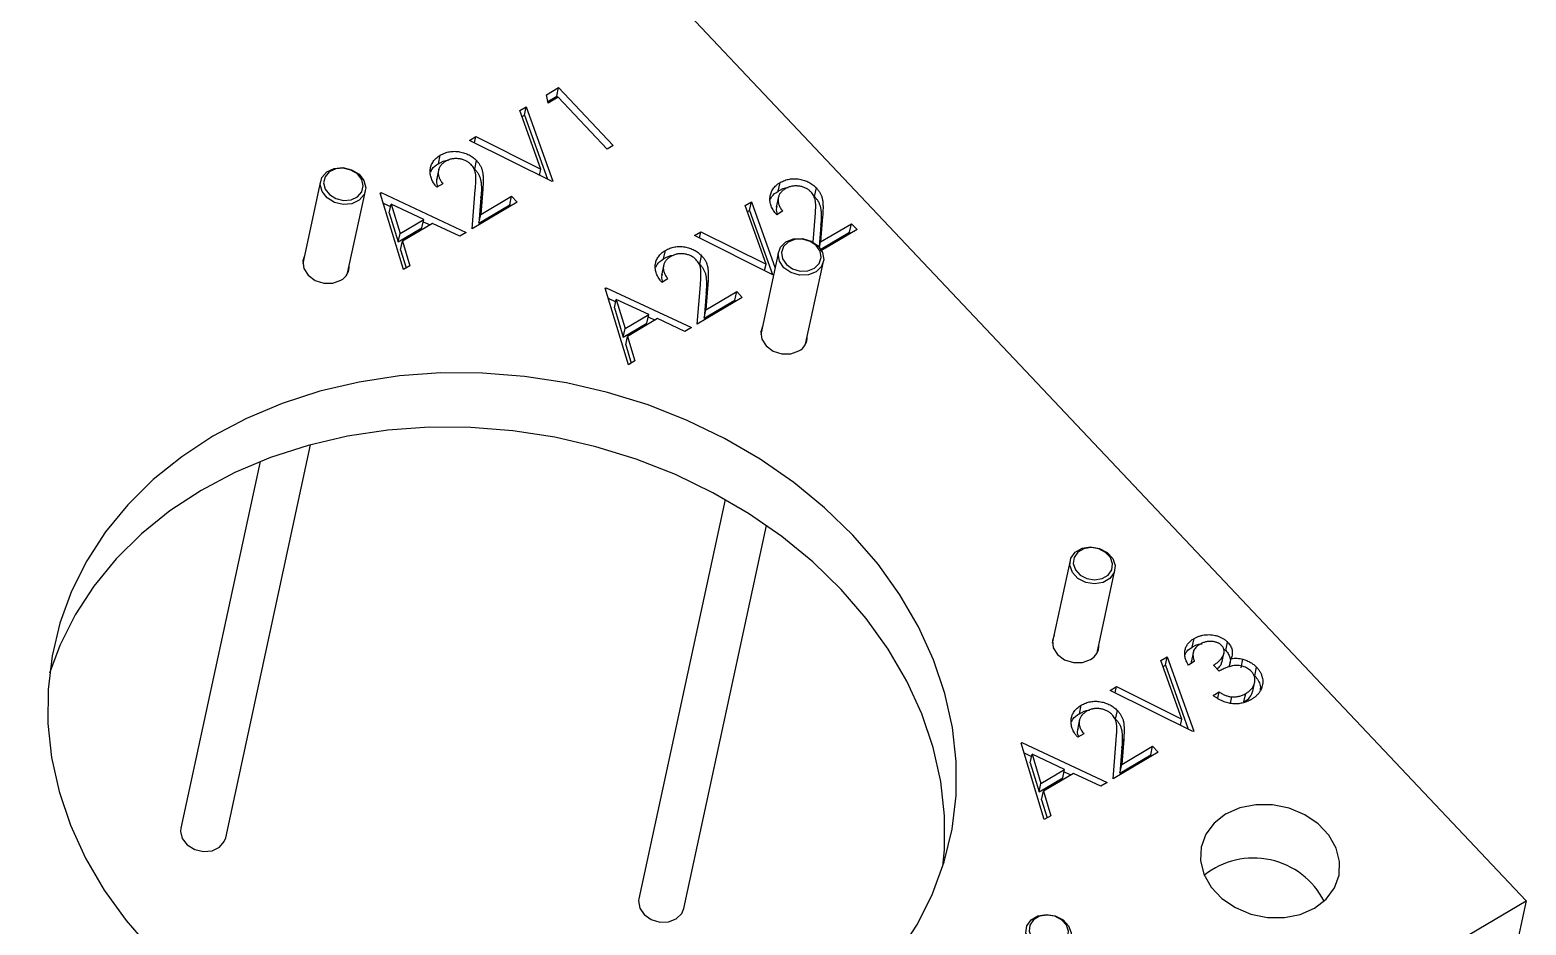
# Model space of a CAD drawing. Header units: millimetres. Extents: x 11 to 423, y -53 to 270.
# Drawn here: x 63.66 to 89.57, y 211.31 to 226.81 of the extents above; entities that cross this region are included whole.
import ezdxf

# ---------------------------------------------------------------- set-up
doc = ezdxf.new("R2010")
doc.units = ezdxf.units.MM

msp = doc.modelspace()

# ---------------------------------------------------------------- linework, layer by layer
at = {"color": 7, "linetype": 'Continuous', "lineweight": 25}
for p, q in [((89.57149, 211.73293), (54.86285, 248.46681)), ((72.60587, 225.68389), (72.81808, 225.8093)), ((72.63559, 225.54132), (72.60587, 225.68389)), ((72.6298, 225.56911), (72.78615, 225.66152)), ((72.78615, 225.66152), (72.81808, 225.8093)), ((72.78615, 225.66152), (72.80508, 225.64149)), ((72.81808, 225.8093), (73.76468, 224.80747)), ((72.14857, 225.41362), (72.25893, 225.47885)), ((72.51198, 224.39802), (72.14857, 225.41362)), ((72.22701, 225.33106), (72.25893, 225.47885)), ((72.25893, 225.47885), (72.71996, 224.19004)), ((72.81216, 225.64568), (72.63559, 225.54132)), ((73.66168, 224.74659), (72.81216, 225.64568)), ((72.18665, 225.30721), (72.22701, 225.33106)), ((72.22701, 225.33106), (72.62373, 224.22203)), ((71.27307, 224.8962), (71.38342, 224.96142)), ((72.70524, 224.18134), (71.27307, 224.8962)), ((71.35997, 224.85282), (71.38342, 224.96142)), ((71.38342, 224.96142), (72.51198, 224.39802)), ((70.73774, 224.49093), (70.76966, 224.63872)), ((73.76468, 224.80747), (73.66168, 224.74659)), ((70.74238, 224.39587), (70.70248, 224.21114)), ((71.36584, 224.39802), (71.39777, 224.5458)), ((72.48854, 224.28951), (72.51198, 224.39802)), ((68.69709, 224.18904), (68.3888, 222.76182)), ((70.81389, 224.14444), (70.71089, 224.08356)), ((72.71996, 224.19004), (72.70524, 224.18134)), ((76.62186, 224.01718), (76.65378, 224.16497)), ((69.16466, 222.59423), (69.47295, 224.02145)), ((69.72806, 223.9831), (69.74277, 223.99179)), ((70.13022, 222.6595), (69.72806, 223.9831)), ((69.73556, 223.95841), (69.74277, 223.99179)), ((69.74277, 223.99179), (71.21909, 223.30302)), ((71.32209, 223.3639), (71.37544, 224.04158)), ((71.47325, 223.90135), (71.43886, 223.46412)), ((71.50517, 224.04913), (71.47078, 223.6119)), ((71.47078, 223.6119), (72.00486, 223.92755)), ((71.47325, 223.90135), (71.50517, 224.04913)), ((71.97294, 223.77977), (72.00486, 223.92755)), ((72.00486, 223.92755), (72.10195, 223.8248)), ((76.6265, 223.92212), (76.5866, 223.73739)), ((77.24997, 223.92427), (77.28189, 224.07205)), ((69.78014, 223.81168), (69.91004, 223.75108)), ((69.88685, 223.64371), (69.91877, 223.7915)), ((69.88685, 223.64371), (70.04062, 223.13817)), ((69.91877, 223.7915), (70.07254, 223.28595)), ((70.4827, 223.52836), (69.91877, 223.7915)), ((72.10195, 223.8248), (71.32209, 223.3639)), ((71.43886, 223.46412), (71.97294, 223.77977)), ((71.43886, 223.46412), (71.47078, 223.6119)), ((71.97294, 223.77977), (71.99187, 223.75974)), ((76.04626, 223.76588), (76.15661, 223.83111)), ((76.40966, 222.75028), (76.04626, 223.76588)), ((76.08433, 223.65947), (76.12469, 223.68332)), ((76.12469, 223.68332), (76.15661, 223.83111)), ((76.12469, 223.68332), (76.52141, 222.57429)), ((76.15661, 223.83111), (76.56705, 222.68371)), ((76.69802, 223.67068), (76.59502, 223.60981)), ((70.04062, 223.13817), (70.45078, 223.38058)), ((70.07254, 223.28595), (70.4827, 223.52836)), ((70.63405, 223.45767), (70.11376, 223.15018)), ((70.45078, 223.38058), (70.4827, 223.52836)), ((70.47398, 223.48798), (70.59209, 223.43287)), ((71.10712, 223.23685), (70.63405, 223.45767)), ((77.22538, 223.13365), (77.25956, 223.56783)), ((77.35737, 223.4276), (77.3277, 223.05031)), ((77.3893, 223.57538), (77.3549, 223.13815)), ((77.3549, 223.13815), (77.88899, 223.4538)), ((77.35737, 223.4276), (77.3893, 223.57538)), ((77.98608, 223.35105), (77.37192, 222.98808)), ((77.85707, 223.30601), (77.88899, 223.4538)), ((77.88899, 223.4538), (77.98608, 223.35105)), ((70.04062, 223.13817), (70.07254, 223.28595)), ((70.08184, 223.0024), (70.11376, 223.15018)), ((70.11376, 223.15018), (70.24265, 222.72595)), ((71.21909, 223.30302), (71.10712, 223.23685)), ((75.17075, 223.24846), (75.28111, 223.31368)), ((76.54128, 222.56437), (75.17075, 223.24846)), ((75.25765, 223.20508), (75.28111, 223.31368)), ((75.28111, 223.31368), (76.40966, 222.75028)), ((77.33428, 223.04266), (77.3549, 223.13815)), ((77.35795, 223.01103), (77.85707, 223.30601)), ((77.85707, 223.30601), (77.87599, 223.28599)), ((70.08184, 223.0024), (70.17752, 222.68746)), ((74.63542, 222.84319), (74.66734, 222.99098)), ((75.26353, 222.75028), (75.29545, 222.89806)), ((76.62759, 222.96395), (76.3193, 221.53672)), ((70.24265, 222.72595), (70.13022, 222.6595)), ((74.64006, 222.74813), (74.60016, 222.5634)), ((76.38622, 222.64177), (76.40966, 222.75028)), ((77.09516, 221.36913), (77.40344, 222.79636)), ((73.62574, 222.33536), (73.64045, 222.34405)), ((74.02791, 221.01177), (73.62574, 222.33536)), ((73.63324, 222.31067), (73.64045, 222.34405)), ((73.64045, 222.34405), (75.11677, 221.65529)), ((74.71158, 222.4967), (74.60858, 222.43582)), ((75.21977, 221.71616), (75.27312, 222.39384)), ((75.40285, 222.40139), (75.36846, 221.96416)), ((75.37093, 222.25361), (75.40285, 222.40139)), ((73.67782, 222.16394), (73.80772, 222.10334)), ((73.78453, 221.99597), (73.81645, 222.14376)), ((73.81645, 222.14376), (73.97022, 221.63821)), ((74.38039, 221.88062), (73.81645, 222.14376)), ((75.99963, 222.17706), (75.21977, 221.71616)), ((75.37093, 222.25361), (75.33654, 221.81638)), ((75.33654, 221.81638), (75.87063, 222.13203)), ((75.36846, 221.96416), (75.90255, 222.27981)), ((75.87063, 222.13203), (75.90255, 222.27981)), ((75.87063, 222.13203), (75.88955, 222.112)), ((75.90255, 222.27981), (75.99963, 222.17706)), ((73.78453, 221.99597), (73.9383, 221.49043)), ((73.97022, 221.63821), (74.38039, 221.88062)), ((74.53173, 221.80994), (74.01144, 221.50244)), ((74.34846, 221.73284), (74.38039, 221.88062)), ((74.37166, 221.84024), (74.48977, 221.78513)), ((75.0048, 221.58911), (74.53173, 221.80994)), ((75.33654, 221.81638), (75.36846, 221.96416)), ((73.9383, 221.49043), (74.34846, 221.73284)), ((73.9383, 221.49043), (73.97022, 221.63821)), ((75.11677, 221.65529), (75.0048, 221.58911)), ((73.97952, 221.35466), (74.01144, 221.50244)), ((73.97952, 221.35466), (74.07521, 221.03972)), ((74.01144, 221.50244), (74.14033, 221.07821)), ((74.14033, 221.07821), (74.02791, 221.01177)), ((67.05348, 212.82044), (68.52366, 219.62669)), ((67.64858, 219.33494), (66.27762, 212.98803)), ((75.7022, 218.67984), (74.20812, 211.76293)), ((74.98397, 211.59534), (76.41729, 218.23093)), ((81.67612, 217.62084), (81.36783, 216.19361)), ((82.14369, 216.02602), (82.45197, 217.45325)), ((83.78995, 216.12406), (83.82187, 216.27184)), ((84.33433, 216.08841), (84.37111, 216.06188)), ((84.37111, 216.06188), (84.40303, 216.20966)), ((83.24699, 215.89205), (83.35735, 215.95727)), ((83.6104, 214.87645), (83.24699, 215.89205)), ((83.32543, 215.80949), (83.35735, 215.95727)), ((83.35735, 215.95727), (83.81838, 214.66847)), ((83.82594, 215.87392), (83.72294, 215.81304)), ((83.81135, 216.04979), (83.77145, 215.86506)), ((84.30389, 215.85037), (84.34379, 216.0351)), ((84.43181, 215.77655), (84.46373, 215.92433)), ((84.44452, 215.86076), (84.43947, 215.8273)), ((84.63697, 215.76457), (84.66889, 215.91235)), ((83.28507, 215.78564), (83.32543, 215.80949)), ((83.32543, 215.80949), (83.72215, 214.70046)), ((84.25737, 215.70855), (84.16028, 215.8113)), ((84.87368, 215.62705), (84.9056, 215.77483)), ((82.37149, 215.37463), (82.48185, 215.43985)), ((83.80366, 214.65977), (82.37149, 215.37463)), ((82.45839, 215.33125), (82.48185, 215.43985)), ((82.48185, 215.43985), (83.6104, 214.87645)), ((84.1521, 215.28604), (84.2551, 215.34691)), ((84.23128, 215.23664), (84.2551, 215.34691)), ((84.68686, 215.17292), (84.71878, 215.3207)), ((84.83371, 215.33713), (84.87361, 215.52186)), ((81.83616, 214.96936), (81.86808, 215.11715)), ((84.45201, 215.15126), (84.47584, 215.26157)), ((81.8408, 214.8743), (81.8009, 214.68957)), ((82.46427, 214.87645), (82.49619, 215.02423)), ((83.58696, 214.76794), (83.6104, 214.87645)), ((81.91232, 214.62287), (81.80932, 214.56199)), ((82.60359, 214.52756), (82.5692, 214.09033)), ((82.57167, 214.37978), (82.60359, 214.52756)), ((83.81838, 214.66847), (83.80366, 214.65977)), ((80.82648, 214.46153), (80.84119, 214.47022)), ((81.22865, 213.13794), (80.82648, 214.46153)), ((80.83398, 214.43684), (80.84119, 214.47022)), ((80.84119, 214.47022), (82.31751, 213.78145)), ((80.87856, 214.29011), (81.00846, 214.22951)), ((80.98527, 214.12214), (81.01719, 214.26993)), ((81.01719, 214.26993), (81.17096, 213.76438)), ((81.58112, 214.00679), (81.01719, 214.26993)), ((82.42051, 213.84233), (82.47386, 214.52001)), ((83.20037, 214.30323), (82.42051, 213.84233)), ((82.57167, 214.37978), (82.53728, 213.94255)), ((82.5692, 214.09033), (83.10329, 214.40598)), ((83.07136, 214.2582), (83.10329, 214.40598)), ((83.10329, 214.40598), (83.20037, 214.30323)), ((80.98527, 214.12214), (81.13904, 213.6166)), ((81.17096, 213.76438), (81.58112, 214.00679)), ((81.5492, 213.85901), (81.58112, 214.00679)), ((82.53728, 213.94255), (83.07136, 214.2582)), ((82.53728, 213.94255), (82.5692, 214.09033)), ((83.07136, 214.2582), (83.09029, 214.23817)), ((81.13904, 213.6166), (81.5492, 213.85901)), ((81.13904, 213.6166), (81.17096, 213.76438)), ((81.73247, 213.9361), (81.21218, 213.62861)), ((81.5724, 213.96641), (81.69051, 213.9113)), ((82.20554, 213.71528), (81.73247, 213.9361)), ((82.31751, 213.78145), (82.20554, 213.71528)), ((81.18026, 213.48083), (81.21218, 213.62861)), ((81.21218, 213.62861), (81.34107, 213.20438)), ((81.18026, 213.48083), (81.27594, 213.16589)), ((81.34107, 213.20438), (81.22865, 213.13794)), ((70.13673, 200.24698), (89.57149, 211.73293)), ((89.57149, 211.73293), (89.36879, 210.79451))]:
    msp.add_line(p, q, dxfattribs=at)
at = {"color": 7, "linetype": 'Continuous', "lineweight": 25, "flags": 128}
for points in [[(69.47864, 224.07616), (69.44921, 223.95638), (69.36432, 223.85926), (69.23692, 223.7996), (69.08639, 223.78646), (68.93565, 223.82186), (68.80766, 223.9004), (68.72188, 224.01013), (68.69139, 224.13434), (68.72083, 224.25412), (68.80571, 224.35123), (68.93312, 224.4109), (69.08364, 224.42403), (69.23438, 224.38863), (69.36238, 224.31009), (69.44815, 224.20036), (69.47864, 224.07616)], [(69.43475, 224.10991), (69.40816, 224.21822), (69.33337, 224.3139), (69.22175, 224.38239), (69.09031, 224.41326), (68.95905, 224.40181), (68.84795, 224.34978), (68.77393, 224.26509), (68.74826, 224.16065), (68.77485, 224.05234), (68.84965, 223.95665), (68.96126, 223.88816), (69.0927, 223.8573), (69.22396, 223.86875), (69.33506, 223.92078), (69.40908, 224.00546), (69.43475, 224.10991)], [(77.18891, 223.15294), (77.31094, 223.06808), (77.388, 222.95461), (77.40835, 222.8298), (77.36889, 222.71266), (77.27564, 222.62101), (77.14279, 222.56882), (76.99055, 222.56403), (76.84212, 222.60736), (76.72009, 222.69222), (76.64303, 222.80569), (76.62268, 222.9305), (76.66214, 223.04764), (76.75539, 223.13929), (76.88824, 223.19148), (77.04048, 223.19627), (77.18891, 223.15294)], [(77.1732, 223.14805), (77.04377, 223.18584), (76.91102, 223.18166), (76.79517, 223.13615), (76.71386, 223.05623), (76.67945, 222.95409), (76.6972, 222.84525), (76.76439, 222.7463), (76.8708, 222.67231), (77.00024, 222.63452), (77.13298, 222.6387), (77.24883, 222.68421), (77.33015, 222.76413), (77.36455, 222.86627), (77.34681, 222.97511), (77.27961, 223.07406), (77.1732, 223.14805)], [(68.41822, 222.898), (68.39021, 222.8081), (68.40601, 222.6802), (68.48048, 222.56234), (68.6023, 222.47246), (68.75291, 222.42424), (68.90939, 222.42502), (69.0479, 222.47469)], [(76.34872, 221.67291), (76.32071, 221.583), (76.33651, 221.45511), (76.41098, 221.33724), (76.5328, 221.24736), (76.6834, 221.19914), (76.83988, 221.19992), (76.9784, 221.24959)], [(78.70436, 210.82539), (79.03065, 211.32647), (79.29559, 211.85438), (79.49693, 212.40463), (79.63293, 212.97252), (79.70244, 213.5532), (79.70487, 214.14173), (79.64019, 214.73307), (79.50896, 215.32218), (79.3123, 215.90405), (79.05189, 216.47369), (78.72994, 217.02626), (78.3492, 217.55704), (77.91293, 218.0615), (77.42484, 218.53534), (76.8891, 218.97451), (76.31028, 219.37527), (75.69332, 219.73419), (75.04348, 220.04823), (74.3663, 220.31469), (73.66757, 220.5313), (72.95324, 220.69622), (72.22941, 220.80804), (71.50225, 220.8658), (70.77797, 220.86901), (70.06275, 220.81765), (69.36268, 220.71215), (68.68375, 220.55341), (68.03175, 220.34279), (67.41223, 220.08208), (66.83048, 219.77351), (66.29147, 219.41971), (65.79979, 219.0237), (65.35965, 218.58886), (64.97478, 218.11889), (64.64849, 217.61782), (64.38354, 217.0899), (64.18221, 216.53965), (64.04621, 215.97177), (63.9767, 215.39108), (63.97427, 214.80256), (64.03895, 214.21122), (64.17018, 213.6221), (64.36684, 213.04024), (64.62725, 212.47059), (64.9492, 211.91802), (65.32994, 211.38724), (65.76621, 210.88278)], [(79.47438, 212.33189), (79.49974, 212.61478), (79.50216, 213.2033), (79.43749, 213.79464), (79.30626, 214.38376), (79.1096, 214.96562), (78.84918, 215.53527), (78.52723, 216.08784), (78.1465, 216.61862), (77.71023, 217.12308), (77.22214, 217.59692), (76.6864, 218.03609), (76.10758, 218.43685), (75.49062, 218.79577), (74.84077, 219.1098), (74.1636, 219.37626), (73.46486, 219.59288), (72.75053, 219.7578), (72.0267, 219.86961), (71.29955, 219.92737), (70.57527, 219.93059), (69.86004, 219.87922), (69.15998, 219.77372), (68.48105, 219.61499), (67.82904, 219.40436), (67.20952, 219.14366), (66.62778, 218.83509), (66.08877, 218.48129), (65.59709, 218.08528), (65.15694, 217.65044), (64.77208, 217.18047), (64.44578, 216.67939), (64.18084, 216.15148), (64.00206, 215.67398)], [(82.31681, 217.76195), (82.41304, 217.65765), (82.45614, 217.535), (82.43955, 217.41266), (82.3658, 217.30925), (82.2461, 217.24052), (82.09869, 217.21694), (81.946, 217.24209), (81.81128, 217.31214), (81.71505, 217.41643), (81.67195, 217.53908), (81.68854, 217.66142), (81.76229, 217.76483), (81.88199, 217.83356), (82.0294, 217.85714), (82.18209, 217.832), (82.31681, 217.76195)], [(82.29094, 217.76319), (82.17347, 217.82427), (82.04032, 217.8462), (81.91178, 217.82563), (81.8074, 217.7657), (81.74309, 217.67553), (81.72862, 217.56885), (81.76621, 217.4619), (81.85012, 217.37095), (81.9676, 217.30987), (82.10074, 217.28794), (82.22928, 217.30851), (82.33366, 217.36844), (82.39798, 217.45861), (82.41244, 217.56529), (82.37486, 217.67225), (82.29094, 217.76319)], [(81.39725, 216.3298), (81.36924, 216.23989), (81.38504, 216.112), (81.45951, 215.99413), (81.58133, 215.90425), (81.73193, 215.85603), (81.88841, 215.85681), (82.02693, 215.90648)], [(85.90791, 211.60344), (86.1088, 211.75905), (86.2533, 211.95293), (86.33302, 212.17382), (86.34331, 212.4089), (86.28359, 212.64448), (86.15732, 212.86689), (85.97184, 213.06319), (85.73793, 213.22198), (85.46918, 213.33403), (85.18121, 213.39283), (84.89077, 213.39496), (84.61472, 213.3403), (84.36911, 213.23202), (84.16822, 213.07642), (84.02372, 212.88254), (83.944, 212.66164), (83.93371, 212.42657), (83.99343, 212.19099), (84.1197, 211.96858), (84.30518, 211.77228), (84.53909, 211.61348), (84.80784, 211.50143), (85.0958, 211.44263), (85.38625, 211.4405), (85.6623, 211.49516), (85.90791, 211.60344)], [(66.27762, 212.98803), (66.27192, 212.93333), (66.30241, 212.80912), (66.38819, 212.69939), (66.51618, 212.62085), (66.66692, 212.58545), (66.81745, 212.59858), (66.94485, 212.65825), (67.02974, 212.75536), (67.05348, 212.82044)], [(74.20812, 211.76293), (74.20321, 211.72949), (74.22356, 211.60468), (74.30062, 211.49121), (74.42265, 211.40635), (74.57108, 211.36301), (74.72332, 211.36781), (74.85617, 211.42), (74.94942, 211.51164), (74.98397, 211.59534)], [(81.60565, 210.94842), (81.48651, 210.8791), (81.33935, 210.85481), (81.18657, 210.87926), (81.05143, 210.94872), (80.95451, 211.05261), (80.91057, 211.17513), (80.92628, 211.29761), (80.99927, 211.40142), (81.11841, 211.47074), (81.26557, 211.49503), (81.41835, 211.47059), (81.55349, 211.40113), (81.65041, 211.29723), (81.69436, 211.17472), (81.67864, 211.05223), (81.60565, 210.94842)], [(81.57333, 211.00745), (81.63698, 211.09797), (81.65068, 211.20477), (81.61236, 211.31161), (81.52784, 211.4022), (81.41001, 211.46277), (81.27678, 211.48409), (81.14846, 211.46291), (81.04456, 211.40246), (80.98092, 211.31194), (80.96722, 211.20513), (81.00554, 211.0983), (81.09005, 211.0077), (81.20789, 210.94713), (81.34111, 210.92582), (81.46944, 210.947), (81.57333, 211.00745)]]:
    msp.add_lwpolyline(points, dxfattribs=at)
at = {"color": 7, "linetype": 'Continuous', "lineweight": 25}
for centre, radius, start, end in [((68.91879, 222.71813), 0.27556, 297.940496, 2.555796), ((76.84928, 221.49303), 0.27557, 297.941404, 2.554887), ((81.89781, 216.14993), 0.27557, 297.941719, 2.554572), ((84.85463, 211.10352), 1.36765, 27.015899, 128.606319)]:
    msp.add_arc(centre, radius, start, end, dxfattribs=at)
for points, knots in [([(70.71089, 224.08356), (70.70029, 224.09589), (70.67948, 224.12009), (70.65338, 224.1579), (70.63137, 224.19577), (70.61469, 224.23402), (70.60244, 224.27257), (70.59481, 224.31133), (70.59223, 224.3504), (70.59447, 224.38925), (70.60073, 224.42739), (70.61199, 224.46377), (70.62753, 224.49808), (70.64697, 224.53057), (70.67134, 224.56073), (70.69962, 224.58915), (70.73234, 224.61552), (70.75708, 224.6309), (70.76966, 224.63872)], [0, 0, 0, 0, 0.06879079, 0.13510329, 0.19897867, 0.2619043, 0.32349497, 0.38519538, 0.44696924, 0.50976478, 0.57225057, 0.63340518, 0.69325116, 0.75258316, 0.81257927, 0.87327508, 0.93554994, 1, 1, 1, 1]), ([(70.76966, 224.63872), (70.78249, 224.6459), (70.80769, 224.66001), (70.84788, 224.677), (70.88866, 224.69051), (70.93023, 224.70021), (70.97284, 224.70542), (71.01606, 224.70696), (71.06007, 224.70522), (71.10435, 224.69871), (71.14796, 224.6896), (71.18992, 224.67716), (71.22984, 224.66228), (71.26792, 224.6448), (71.30349, 224.62395), (71.33738, 224.60083), (71.36897, 224.57461), (71.38806, 224.55551), (71.39777, 224.5458)], [0, 0, 0, 0, 0.06947546, 0.136516798, 0.200788824, 0.263829673, 0.325735023, 0.387290692, 0.449509219, 0.51296782, 0.576275215, 0.6375801, 0.697902606, 0.757172088, 0.816598528, 0.876653171, 0.937289642, 1, 1, 1, 1]), ([(70.60453, 224.34999), (70.61088, 224.36595), (70.63423, 224.42464), (70.69412, 224.463), (70.73774, 224.49093)], [0, 0, 0, 0, 0.27181508, 1, 1, 1, 1]), ([(70.86146, 224.53284), (70.85267, 224.52733), (70.83543, 224.51651), (70.81221, 224.49841), (70.7921, 224.47896), (70.77481, 224.45841), (70.76031, 224.4367), (70.74896, 224.41362), (70.74078, 224.38926), (70.73539, 224.36393), (70.733, 224.33786), (70.73444, 224.31123), (70.7392, 224.28423), (70.74703, 224.2568), (70.75857, 224.22903), (70.7738, 224.20102), (70.79191, 224.17246), (70.80644, 224.15393), (70.81389, 224.14444)], [0, 0, 0, 0, 0.06443867, 0.12654691, 0.18688715, 0.24587754, 0.30404088, 0.36219122, 0.42097593, 0.48066028, 0.54060027, 0.6006891, 0.66193579, 0.72444251, 0.78903839, 0.85631376, 0.92635203, 1, 1, 1, 1]), ([(70.73774, 224.49093), (70.79116, 224.52376), (70.84505, 224.55687), (70.9109, 224.55346), (70.91147, 224.55343)], [0, 0, 0, 0, 0.99137901, 1, 1, 1, 1]), ([(71.30235, 224.4769), (71.29568, 224.48361), (71.28254, 224.49684), (71.26025, 224.51445), (71.23677, 224.53027), (71.21152, 224.54404), (71.18454, 224.5555), (71.15606, 224.56483), (71.12617, 224.57245), (71.09496, 224.57772), (71.0633, 224.58072), (71.03209, 224.58151), (71.00167, 224.57961), (70.97196, 224.57523), (70.94298, 224.56844), (70.9149, 224.55901), (70.88747, 224.5473), (70.87024, 224.53772), (70.86146, 224.53284)], [0, 0, 0, 0, 0.0619654, 0.12212191, 0.1809885, 0.23993322, 0.29990583, 0.35998885, 0.42177574, 0.48657583, 0.5515348, 0.61501754, 0.67725862, 0.73972996, 0.8030501, 0.86649513, 0.93197347, 1, 1, 1, 1]), ([(71.37544, 224.04158), (71.37694, 224.05786), (71.37984, 224.08913), (71.38311, 224.13422), (71.38528, 224.17554), (71.38656, 224.21313), (71.38612, 224.24705), (71.38567, 224.27721), (71.38311, 224.30369), (71.37908, 224.33376), (71.37022, 224.36814), (71.35389, 224.4069), (71.33161, 224.44357), (71.31214, 224.46575), (71.30235, 224.4769)], [0, 0, 0, 0, 0.11080264, 0.2128292, 0.30610131, 0.39064732, 0.46692447, 0.53448104, 0.59358694, 0.644557, 0.73620045, 0.82502403, 0.91198558, 1, 1, 1, 1]), ([(71.36584, 224.39802), (71.37847, 224.38374), (71.40351, 224.35542), (71.4325, 224.30921), (71.45501, 224.26113), (71.46725, 224.21897), (71.47352, 224.18287), (71.4773, 224.15233), (71.47985, 224.11855), (71.48083, 224.08145), (71.48087, 224.0411), (71.47975, 223.99739), (71.47698, 223.95049), (71.47452, 223.91812), (71.47325, 223.90135)], [0, 0, 0, 0, 0.0987022, 0.19567231, 0.29242243, 0.39134254, 0.44446244, 0.50422878, 0.57035234, 0.64254575, 0.72228751, 0.80792112, 0.90046954, 1, 1, 1, 1]), ([(71.39777, 224.5458), (71.4104, 224.53152), (71.43543, 224.50321), (71.46442, 224.45699), (71.48693, 224.40892), (71.49917, 224.36675), (71.50545, 224.33066), (71.50922, 224.30011), (71.51177, 224.26633), (71.51275, 224.22923), (71.5128, 224.18888), (71.51167, 224.14517), (71.5089, 224.09827), (71.50644, 224.06591), (71.50517, 224.04913)], [0, 0, 0, 0, 0.0987022, 0.19567231, 0.29242243, 0.39134254, 0.44446244, 0.50422878, 0.57035234, 0.64254575, 0.72228751, 0.80792112, 0.90046954, 1, 1, 1, 1]), ([(70.7147, 224.2275), (70.70896, 224.2123), (70.69242, 224.16853), (70.71143, 224.12175), (70.72383, 224.09121)], [0, 0, 0, 0, 0.3473163, 1, 1, 1, 1]), ([(76.59502, 223.60981), (76.58442, 223.62214), (76.5636, 223.64634), (76.53751, 223.68415), (76.51549, 223.72201), (76.49881, 223.76027), (76.48656, 223.79882), (76.47893, 223.83758), (76.47636, 223.87665), (76.47859, 223.9155), (76.48486, 223.95363), (76.49612, 223.99002), (76.51166, 224.02433), (76.53109, 224.05682), (76.55546, 224.08698), (76.58375, 224.1154), (76.61646, 224.14177), (76.6412, 224.15715), (76.65378, 224.16497)], [0, 0, 0, 0, 0.06879079, 0.13510329, 0.19897867, 0.2619043, 0.32349497, 0.38519538, 0.44696924, 0.50976478, 0.57225057, 0.63340518, 0.69325116, 0.75258316, 0.81257927, 0.87327508, 0.93554994, 1, 1, 1, 1]), ([(76.65378, 224.16497), (76.66661, 224.17215), (76.69182, 224.18626), (76.73201, 224.20325), (76.77279, 224.21676), (76.81436, 224.22646), (76.85697, 224.23167), (76.90019, 224.23321), (76.94419, 224.23146), (76.98847, 224.22495), (77.03209, 224.21585), (77.07405, 224.2034), (77.11397, 224.18853), (77.15204, 224.17105), (77.18761, 224.1502), (77.22151, 224.12708), (77.2531, 224.10086), (77.27219, 224.08176), (77.28189, 224.07205)], [0, 0, 0, 0, 0.06947546, 0.1365168, 0.20078882, 0.26382967, 0.32573502, 0.38729069, 0.44950922, 0.51296782, 0.57627522, 0.6375801, 0.69790261, 0.75717209, 0.81659853, 0.87665317, 0.93728964, 1, 1, 1, 1]), ([(77.18648, 224.00315), (77.17981, 224.00986), (77.16667, 224.02309), (77.14438, 224.0407), (77.1209, 224.05651), (77.09565, 224.07029), (77.06866, 224.08175), (77.04019, 224.09108), (77.0103, 224.0987), (76.97909, 224.10396), (76.94742, 224.10697), (76.91622, 224.10776), (76.88579, 224.10586), (76.85608, 224.10148), (76.82711, 224.09469), (76.79903, 224.08526), (76.7716, 224.07355), (76.75436, 224.06397), (76.74558, 224.05909)], [0, 0, 0, 0, 0.0619654, 0.12212191, 0.1809885, 0.23993322, 0.29990583, 0.35998885, 0.42177574, 0.48657583, 0.5515348, 0.61501754, 0.67725862, 0.73972996, 0.8030501, 0.86649513, 0.93197347, 1, 1, 1, 1]), ([(76.48866, 223.87624), (76.49501, 223.8922), (76.51836, 223.95089), (76.57825, 223.98925), (76.62186, 224.01718)], [0, 0, 0, 0, 0.27180503, 1, 1, 1, 1]), ([(76.74558, 224.05909), (76.7368, 224.05358), (76.71955, 224.04276), (76.69633, 224.02465), (76.67623, 224.00521), (76.65894, 223.98466), (76.64444, 223.96294), (76.63309, 223.93987), (76.62491, 223.9155), (76.61952, 223.89018), (76.61713, 223.86411), (76.61856, 223.83747), (76.62333, 223.81048), (76.63115, 223.78305), (76.6427, 223.75528), (76.65793, 223.72727), (76.67604, 223.6987), (76.69057, 223.68018), (76.69802, 223.67069)], [0, 0, 0, 0, 0.06443867, 0.12654691, 0.18688715, 0.24587754, 0.30404088, 0.36219122, 0.42097593, 0.48066028, 0.54060027, 0.6006891, 0.66193579, 0.72444251, 0.78903839, 0.85631376, 0.92635203, 1, 1, 1, 1]), ([(76.62186, 224.01718), (76.67529, 224.04999), (76.72918, 224.08308), (76.79503, 224.07971), (76.7956, 224.07968)], [0, 0, 0, 0, 0.991371591, 1, 1, 1, 1]), ([(77.25956, 223.56783), (77.26107, 223.58411), (77.26396, 223.61538), (77.26724, 223.66047), (77.26941, 223.70179), (77.27069, 223.73938), (77.27024, 223.7733), (77.26979, 223.80345), (77.26724, 223.82994), (77.26321, 223.86001), (77.25434, 223.89438), (77.23801, 223.93315), (77.21574, 223.96982), (77.19627, 223.99199), (77.18648, 224.00315)], [0, 0, 0, 0, 0.11080264, 0.2128292, 0.30610131, 0.39064732, 0.46692447, 0.53448104, 0.59358694, 0.644557, 0.73620045, 0.82502403, 0.91198558, 1, 1, 1, 1]), ([(77.24997, 223.92427), (77.2626, 223.90998), (77.28764, 223.88167), (77.31663, 223.83546), (77.33914, 223.78738), (77.35138, 223.74522), (77.35765, 223.70912), (77.36142, 223.67858), (77.36397, 223.6448), (77.36496, 223.6077), (77.365, 223.56735), (77.36387, 223.52364), (77.36111, 223.47674), (77.35865, 223.44437), (77.35737, 223.4276)], [0, 0, 0, 0, 0.0987022, 0.19567231, 0.29242243, 0.39134254, 0.44446244, 0.50422878, 0.57035234, 0.64254575, 0.72228751, 0.80792112, 0.90046954, 1, 1, 1, 1]), ([(77.28189, 224.07205), (77.29452, 224.05777), (77.31956, 224.02946), (77.34855, 223.98324), (77.37106, 223.93516), (77.3833, 223.893), (77.38957, 223.8569), (77.39334, 223.82636), (77.3959, 223.79258), (77.39688, 223.75548), (77.39692, 223.71513), (77.39579, 223.67142), (77.39303, 223.62452), (77.39057, 223.59215), (77.3893, 223.57538)], [0, 0, 0, 0, 0.0987022, 0.19567231, 0.29242243, 0.39134254, 0.44446244, 0.50422878, 0.57035234, 0.64254575, 0.72228751, 0.80792112, 0.90046954, 1, 1, 1, 1]), ([(76.59882, 223.75374), (76.59308, 223.73854), (76.57654, 223.69478), (76.59555, 223.64799), (76.60796, 223.61746)], [0, 0, 0, 0, 0.3473163, 1, 1, 1, 1]), ([(74.60858, 222.43582), (74.59798, 222.44815), (74.57716, 222.47235), (74.55107, 222.51016), (74.52905, 222.54803), (74.51237, 222.58628), (74.50012, 222.62483), (74.49249, 222.66359), (74.48992, 222.70266), (74.49215, 222.74151), (74.49842, 222.77965), (74.50967, 222.81603), (74.52522, 222.85034), (74.54465, 222.88283), (74.56902, 222.91299), (74.59731, 222.94141), (74.63002, 222.96778), (74.65476, 222.98316), (74.66734, 222.99098)], [0, 0, 0, 0, 0.06879079, 0.13510329, 0.19897867, 0.2619043, 0.32349497, 0.38519538, 0.44696924, 0.50976478, 0.57225057, 0.63340518, 0.69325116, 0.75258316, 0.81257927, 0.87327508, 0.93554994, 1, 1, 1, 1]), ([(74.50222, 222.70226), (74.50856, 222.71821), (74.53192, 222.77691), (74.59181, 222.81526), (74.63542, 222.84319)], [0, 0, 0, 0, 0.27180503, 1, 1, 1, 1]), ([(74.75914, 222.8851), (74.75036, 222.87959), (74.73311, 222.86877), (74.70989, 222.85067), (74.68979, 222.83123), (74.6725, 222.81067), (74.65799, 222.78896), (74.64665, 222.76588), (74.63846, 222.74152), (74.63308, 222.71619), (74.63069, 222.69012), (74.63212, 222.66349), (74.63689, 222.63649), (74.64471, 222.60906), (74.65626, 222.58129), (74.67149, 222.55328), (74.68959, 222.52472), (74.70413, 222.50619), (74.71158, 222.4967)], [0, 0, 0, 0, 0.06443867, 0.12654691, 0.18688715, 0.24587754, 0.30404088, 0.36219122, 0.42097593, 0.48066028, 0.54060027, 0.6006891, 0.66193579, 0.72444251, 0.78903839, 0.85631376, 0.92635203, 1, 1, 1, 1]), ([(74.63542, 222.84319), (74.68885, 222.876), (74.74274, 222.9091), (74.80859, 222.90572), (74.80915, 222.90569)], [0, 0, 0, 0, 0.991371591, 1, 1, 1, 1]), ([(74.66734, 222.99098), (74.68017, 222.99816), (74.70538, 223.01227), (74.74557, 223.02926), (74.78635, 223.04277), (74.82792, 223.05247), (74.87053, 223.05768), (74.91375, 223.05922), (74.95775, 223.05748), (75.00203, 223.05097), (75.04565, 223.04186), (75.08761, 223.02942), (75.12752, 223.01454), (75.1656, 222.99706), (75.20117, 222.97621), (75.23507, 222.95309), (75.26665, 222.92687), (75.28574, 222.90777), (75.29545, 222.89806)], [0, 0, 0, 0, 0.06947546, 0.1365168, 0.20078882, 0.26382967, 0.32573502, 0.38729069, 0.44950922, 0.51296782, 0.57627522, 0.6375801, 0.69790261, 0.75717209, 0.81659853, 0.87665317, 0.93728964, 1, 1, 1, 1]), ([(75.20003, 222.82916), (75.19337, 222.83587), (75.18023, 222.8491), (75.15794, 222.86671), (75.13446, 222.88253), (75.10921, 222.8963), (75.08222, 222.90776), (75.05375, 222.91709), (75.02386, 222.92471), (74.99264, 222.92998), (74.96098, 222.93298), (74.92977, 222.93377), (74.89935, 222.93187), (74.86964, 222.92749), (74.84066, 222.9207), (74.81259, 222.91127), (74.78516, 222.89956), (74.76792, 222.88998), (74.75914, 222.8851)], [0, 0, 0, 0, 0.0619654, 0.12212191, 0.1809885, 0.23993322, 0.29990583, 0.35998885, 0.42177574, 0.48657583, 0.5515348, 0.61501754, 0.67725862, 0.73972996, 0.8030501, 0.86649513, 0.93197347, 1, 1, 1, 1]), ([(75.27312, 222.39384), (75.27463, 222.41012), (75.27752, 222.44139), (75.2808, 222.48648), (75.28297, 222.5278), (75.28425, 222.56539), (75.2838, 222.59931), (75.28335, 222.62947), (75.28079, 222.65595), (75.27677, 222.68602), (75.2679, 222.7204), (75.25157, 222.75916), (75.22929, 222.79583), (75.20983, 222.81801), (75.20003, 222.82916)], [0, 0, 0, 0, 0.11080264, 0.2128292, 0.30610131, 0.39064732, 0.46692447, 0.53448104, 0.59358694, 0.644557, 0.73620045, 0.82502403, 0.91198558, 1, 1, 1, 1]), ([(75.29545, 222.89806), (75.30808, 222.88378), (75.33312, 222.85547), (75.36211, 222.80925), (75.38462, 222.76118), (75.39686, 222.71901), (75.40313, 222.68292), (75.4069, 222.65237), (75.40945, 222.61859), (75.41044, 222.58149), (75.41048, 222.54114), (75.40935, 222.49743), (75.40659, 222.45053), (75.40413, 222.41817), (75.40285, 222.40139)], [0, 0, 0, 0, 0.0987022, 0.19567231, 0.29242243, 0.39134254, 0.44446244, 0.50422878, 0.57035234, 0.64254575, 0.72228751, 0.80792112, 0.90046954, 1, 1, 1, 1]), ([(74.61238, 222.57976), (74.60664, 222.56456), (74.5901, 222.52079), (74.60911, 222.47401), (74.62152, 222.44347)], [0, 0, 0, 0, 0.3473163, 1, 1, 1, 1]), ([(75.26353, 222.75028), (75.27616, 222.736), (75.30119, 222.70768), (75.33019, 222.66147), (75.35269, 222.61339), (75.36494, 222.57123), (75.37121, 222.53513), (75.37498, 222.50459), (75.37753, 222.47081), (75.37851, 222.43371), (75.37856, 222.39336), (75.37743, 222.34965), (75.37467, 222.30275), (75.37221, 222.27038), (75.37093, 222.25361)], [0, 0, 0, 0, 0.0987022, 0.19567231, 0.29242243, 0.39134254, 0.44446244, 0.50422878, 0.57035234, 0.64254575, 0.72228751, 0.80792112, 0.90046954, 1, 1, 1, 1]), ([(83.82187, 216.27184), (83.83723, 216.2803), (83.8676, 216.29703), (83.91787, 216.31563), (83.97052, 216.32916), (84.02522, 216.33719), (84.08052, 216.3399), (84.13518, 216.33653), (84.18834, 216.32726), (84.23948, 216.31256), (84.28732, 216.2928), (84.33108, 216.26924), (84.37023, 216.24167), (84.39208, 216.22034), (84.40303, 216.20966)], [0, 0, 0, 0, 0.09025425, 0.17853979, 0.26609303, 0.35463098, 0.44188615, 0.52574692, 0.60811363, 0.69019727, 0.77082148, 0.84832618, 0.92401174, 1, 1, 1, 1]), ([(83.72294, 215.81304), (83.7162, 215.82478), (83.70303, 215.84772), (83.68779, 215.88261), (83.675, 215.91659), (83.6666, 215.95003), (83.66098, 215.98275), (83.65966, 216.01483), (83.66127, 216.0463), (83.66709, 216.07682), (83.67554, 216.10634), (83.6876, 216.13438), (83.70235, 216.16108), (83.7201, 216.1864), (83.74125, 216.21006), (83.76517, 216.2323), (83.79181, 216.2533), (83.81175, 216.2656), (83.82187, 216.27184)], [0, 0, 0, 0, 0.07262535, 0.14197661, 0.20898493, 0.27395687, 0.33688935, 0.39874495, 0.46011589, 0.52082492, 0.58099446, 0.64015193, 0.69862245, 0.75727108, 0.81642669, 0.87625405, 0.93716529, 1, 1, 1, 1]), ([(83.66831, 215.99735), (83.6766, 216.01472), (83.70126, 216.06647), (83.75455, 216.10107), (83.78995, 216.12406)], [0, 0, 0, 0, 0.33579181, 1, 1, 1, 1]), ([(83.78995, 216.12406), (83.83911, 216.15203), (83.89172, 216.18197), (83.95564, 216.18222), (83.95983, 216.18224)], [0, 0, 0, 0, 0.93431971, 1, 1, 1, 1]), ([(83.92034, 216.1699), (83.90765, 216.16178), (83.88286, 216.14592), (83.8525, 216.11736), (83.82856, 216.08627), (83.81467, 216.05784), (83.80747, 216.03362), (83.80424, 216.01428), (83.80244, 215.99384), (83.80367, 215.97206), (83.80575, 215.94917), (83.81066, 215.92512), (83.81719, 215.89989), (83.82297, 215.88274), (83.82594, 215.87392)], [0, 0, 0, 0, 0.12271194, 0.23968496, 0.35181586, 0.46376613, 0.52081779, 0.57944829, 0.64060415, 0.70529751, 0.77363388, 0.84466938, 0.92005651, 1, 1, 1, 1]), ([(84.29965, 216.14919), (84.29457, 216.15434), (84.28446, 216.16459), (84.26669, 216.17778), (84.24763, 216.18949), (84.22716, 216.19954), (84.20489, 216.20756), (84.18125, 216.21397), (84.15602, 216.21852), (84.12962, 216.22107), (84.1026, 216.22239), (84.07558, 216.22111), (84.04881, 216.21784), (84.02232, 216.21254), (83.99625, 216.20492), (83.97049, 216.19528), (83.94492, 216.18367), (83.92863, 216.17454), (83.92034, 216.1699)], [0, 0, 0, 0, 0.05527455, 0.10996609, 0.16324744, 0.21807619, 0.27330087, 0.3309093, 0.39099452, 0.45417595, 0.51886154, 0.58331053, 0.64851668, 0.71503089, 0.78250207, 0.85232269, 0.92492849, 1, 1, 1, 1]), ([(84.16028, 215.8113), (84.17428, 215.8199), (84.20171, 215.83675), (84.23763, 215.86575), (84.26996, 215.8956), (84.2962, 215.92756), (84.31762, 215.95933), (84.33277, 215.99052), (84.34164, 216.02048), (84.34389, 216.04939), (84.34023, 216.07681), (84.33197, 216.10276), (84.31853, 216.12717), (84.30596, 216.14182), (84.29965, 216.14919)], [0, 0, 0, 0, 0.11016555, 0.21578726, 0.31802743, 0.41757395, 0.51165049, 0.5961621, 0.67293453, 0.74366956, 0.810677, 0.87405896, 0.9366963, 1, 1, 1, 1]), ([(84.40303, 216.20966), (84.41265, 216.19884), (84.43149, 216.17767), (84.45375, 216.14366), (84.47003, 216.10884), (84.48066, 216.0732), (84.48526, 216.03678), (84.48417, 215.99971), (84.47734, 215.96178), (84.46835, 215.93706), (84.46373, 215.92433)], [0, 0, 0, 0, 0.12806755, 0.25060832, 0.37063017, 0.49007225, 0.61037476, 0.73431307, 0.8632165, 1, 1, 1, 1]), ([(83.77784, 215.88266), (83.77613, 215.87953), (83.7699, 215.86808), (83.77425, 215.85485), (83.77741, 215.84523)], [0, 0, 0, 0, 0.27340195, 1, 1, 1, 1]), ([(84.21925, 215.74889), (84.24439, 215.7671), (84.28914, 215.79952), (84.29739, 215.84898), (84.301, 215.87064)], [0, 0, 0, 0, 0.56183277, 1, 1, 1, 1]), ([(84.37111, 216.06188), (84.38073, 216.05106), (84.39957, 216.02989), (84.42182, 215.99588), (84.4381, 215.96105), (84.44725, 215.93041), (84.45032, 215.91149), (84.45113, 215.9045)], [0, 0, 0, 0, 0.128067549, 0.250608319, 0.370630166, 0.490072247, 0.56000173, 0.56000173, 0.56000173, 0.56000173]), ([(84.46373, 215.92433), (84.4808, 215.9264), (84.51463, 215.9305), (84.56649, 215.93), (84.61824, 215.9246), (84.65195, 215.91645), (84.66889, 215.91235)], [0, 0, 0, 0, 0.2538796, 0.50300892, 0.75029108, 1, 1, 1, 1]), ([(84.66889, 215.91235), (84.68065, 215.90902), (84.70398, 215.9024), (84.73739, 215.88934), (84.76976, 215.87531), (84.80019, 215.85887), (84.82898, 215.84061), (84.85621, 215.82052), (84.88201, 215.79864), (84.89771, 215.7828), (84.9056, 215.77483)], [0, 0, 0, 0, 0.12813551, 0.25417271, 0.37811165, 0.50171226, 0.62398631, 0.74709561, 0.87287464, 1, 1, 1, 1]), ([(84.81076, 215.70533), (84.80143, 215.71437), (84.78284, 215.7324), (84.74931, 215.75528), (84.71179, 215.77425), (84.67062, 215.78879), (84.62735, 215.79925), (84.58281, 215.80508), (84.53786, 215.80505), (84.50018, 215.8011), (84.46907, 215.79522), (84.44388, 215.78867), (84.41705, 215.77987), (84.38839, 215.76949), (84.358, 215.75712), (84.32589, 215.74279), (84.29204, 215.72651), (84.26916, 215.71466), (84.25737, 215.70855)], [0, 0, 0, 0, 0.06690919, 0.13348544, 0.20103512, 0.27123434, 0.34287998, 0.41383613, 0.48597662, 0.56022956, 0.59988418, 0.64405484, 0.69189193, 0.74468752, 0.80149178, 0.8628577, 0.92932838, 1, 1, 1, 1]), ([(84.71878, 215.3207), (84.72935, 215.32723), (84.75003, 215.33998), (84.77768, 215.36127), (84.80247, 215.38311), (84.82307, 215.4064), (84.84063, 215.43051), (84.85424, 215.45579), (84.86454, 215.48211), (84.87137, 215.50913), (84.87478, 215.53632), (84.87526, 215.56293), (84.87265, 215.58875), (84.8666, 215.61374), (84.85753, 215.63803), (84.84491, 215.66138), (84.8299, 215.68422), (84.81717, 215.69825), (84.81076, 215.70533)], [0, 0, 0, 0, 0.07607174, 0.14875171, 0.21840279, 0.28575958, 0.35059802, 0.41496404, 0.47806934, 0.54176068, 0.60434986, 0.66407502, 0.72146362, 0.77758713, 0.83264445, 0.88784351, 0.94346034, 1, 1, 1, 1]), ([(84.9056, 215.77483), (84.91827, 215.76046), (84.94354, 215.73177), (84.97212, 215.68422), (84.99405, 215.63418), (85.00748, 215.58186), (85.0135, 215.52904), (85.01058, 215.47688), (84.99841, 215.42633), (84.97748, 215.37773), (84.94857, 215.33168), (84.91105, 215.28941), (84.86676, 215.25015), (84.8318, 215.22808), (84.81403, 215.21686)], [0, 0, 0, 0, 0.07964825, 0.15892168, 0.23961949, 0.32260943, 0.40603464, 0.4876021, 0.56968463, 0.65303615, 0.73743572, 0.82247782, 0.90974766, 1, 1, 1, 1]), ([(84.87368, 215.62705), (84.91603, 215.57291), (84.97845, 215.49311), (84.97029, 215.40582), (84.96766, 215.37775)], [0, 0, 0, 0, 0.67838656, 1, 1, 1, 1]), ([(84.2551, 215.34691), (84.26507, 215.34078), (84.28447, 215.32887), (84.31376, 215.31252), (84.34258, 215.29871), (84.37058, 215.28698), (84.39774, 215.27706), (84.42444, 215.26984), (84.45035, 215.26414), (84.46746, 215.26241), (84.47583, 215.26157)], [0, 0, 0, 0, 0.14977039, 0.29131641, 0.42596637, 0.55215957, 0.67152741, 0.78612163, 0.89532507, 1, 1, 1, 1]), ([(84.47583, 215.26157), (84.48635, 215.26104), (84.50734, 215.25999), (84.53866, 215.26133), (84.56968, 215.26477), (84.60012, 215.2714), (84.63055, 215.27976), (84.66042, 215.29111), (84.6903, 215.30445), (84.70915, 215.31521), (84.71878, 215.3207)], [0, 0, 0, 0, 0.1182713, 0.23617753, 0.35566293, 0.47590416, 0.60012734, 0.72860812, 0.86131348, 1, 1, 1, 1]), ([(84.68686, 215.17292), (84.72555, 215.19844), (84.79841, 215.24651), (84.82296, 215.32157), (84.83447, 215.35678)], [0, 0, 0, 0, 0.5310359, 1, 1, 1, 1]), ([(81.80932, 214.56199), (81.79872, 214.57432), (81.7779, 214.59852), (81.7518, 214.63633), (81.72979, 214.67419), (81.71311, 214.71245), (81.70086, 214.751), (81.69323, 214.78976), (81.69065, 214.82883), (81.69289, 214.86768), (81.69915, 214.90581), (81.71041, 214.9422), (81.72595, 214.97651), (81.74539, 215.009), (81.76976, 215.03916), (81.79804, 215.06758), (81.83076, 215.09395), (81.8555, 215.10933), (81.86808, 215.11715)], [0, 0, 0, 0, 0.06879079, 0.13510329, 0.19897867, 0.2619043, 0.32349497, 0.38519538, 0.44696924, 0.50976478, 0.57225057, 0.63340518, 0.69325116, 0.75258316, 0.81257927, 0.87327508, 0.93554994, 1, 1, 1, 1]), ([(81.86808, 215.11715), (81.88091, 215.12433), (81.90611, 215.13844), (81.94631, 215.15543), (81.98709, 215.16894), (82.02866, 215.17864), (82.07127, 215.18385), (82.11448, 215.18539), (82.15849, 215.18364), (82.20277, 215.17714), (82.24638, 215.16803), (82.28834, 215.15558), (82.32826, 215.14071), (82.36634, 215.12323), (82.40191, 215.10238), (82.43581, 215.07926), (82.46739, 215.05304), (82.48648, 215.03394), (82.49619, 215.02423)], [0, 0, 0, 0, 0.06947546, 0.136516798, 0.200788824, 0.263829673, 0.325735023, 0.387290692, 0.449509219, 0.51296782, 0.576275215, 0.6375801, 0.697902606, 0.757172088, 0.816598528, 0.876653171, 0.937289642, 1, 1, 1, 1]), ([(82.40077, 214.95533), (82.39411, 214.96204), (82.38096, 214.97527), (82.35868, 214.99288), (82.33519, 215.0087), (82.30994, 215.02247), (82.28296, 215.03393), (82.25448, 215.04326), (82.2246, 215.05088), (82.19338, 215.05614), (82.16172, 215.05915), (82.13051, 215.05994), (82.10009, 215.05804), (82.07038, 215.05366), (82.0414, 215.04687), (82.01332, 215.03744), (81.9859, 215.02573), (81.96866, 215.01615), (81.95988, 215.01127)], [0, 0, 0, 0, 0.0619654, 0.12212191, 0.1809885, 0.23993322, 0.29990583, 0.35998885, 0.42177574, 0.48657583, 0.5515348, 0.61501754, 0.67725862, 0.73972996, 0.8030501, 0.86649513, 0.93197347, 1, 1, 1, 1]), ([(84.81403, 215.21686), (84.80152, 215.20986), (84.77692, 215.19608), (84.73826, 215.17845), (84.69861, 215.16453), (84.65854, 215.15365), (84.61792, 215.14588), (84.57652, 215.14163), (84.53442, 215.14052), (84.4917, 215.1429), (84.44871, 215.1484), (84.40576, 215.15775), (84.36288, 215.17032), (84.32033, 215.18672), (84.27765, 215.20612), (84.23553, 215.22951), (84.19299, 215.25589), (84.16596, 215.27581), (84.1521, 215.28604)], [0, 0, 0, 0, 0.06554117, 0.12896317, 0.19037714, 0.25009236, 0.30854843, 0.36639796, 0.42454219, 0.48317, 0.5422434, 0.60173935, 0.662506, 0.72485551, 0.78912783, 0.8563464, 0.92629523, 1, 1, 1, 1]), ([(81.70296, 214.82842), (81.7093, 214.84438), (81.73265, 214.90307), (81.79254, 214.94143), (81.83616, 214.96936)], [0, 0, 0, 0, 0.27180731, 1, 1, 1, 1]), ([(81.95988, 215.01127), (81.9511, 215.00576), (81.93385, 214.99494), (81.91063, 214.97683), (81.89052, 214.95739), (81.87323, 214.93684), (81.85873, 214.91513), (81.84738, 214.89205), (81.8392, 214.86769), (81.83381, 214.84236), (81.83143, 214.81629), (81.83286, 214.78966), (81.83762, 214.76266), (81.84545, 214.73523), (81.85699, 214.70746), (81.87223, 214.67945), (81.89033, 214.65089), (81.90487, 214.63236), (81.91232, 214.62287)], [0, 0, 0, 0, 0.06443867, 0.12654691, 0.18688715, 0.24587754, 0.30404088, 0.36219122, 0.42097593, 0.48066028, 0.54060027, 0.6006891, 0.66193579, 0.72444251, 0.78903839, 0.85631376, 0.92635203, 1, 1, 1, 1]), ([(81.83616, 214.96936), (81.88958, 215.00217), (81.94348, 215.03525), (82.00932, 215.03189), (82.00989, 215.03186)], [0, 0, 0, 0, 0.99137301, 1, 1, 1, 1]), ([(82.47386, 214.52001), (82.47537, 214.53629), (82.47826, 214.56756), (82.48154, 214.61265), (82.48371, 214.65397), (82.48499, 214.69156), (82.48454, 214.72548), (82.48409, 214.75564), (82.48153, 214.78212), (82.47751, 214.81219), (82.46864, 214.84656), (82.45231, 214.88533), (82.43003, 214.922), (82.41056, 214.94418), (82.40077, 214.95533)], [0, 0, 0, 0, 0.110802644, 0.212829202, 0.30610131, 0.390647321, 0.466924469, 0.534481039, 0.593586941, 0.644557005, 0.736200453, 0.825024026, 0.911985585, 1, 1, 1, 1]), ([(82.46427, 214.87645), (82.4769, 214.86217), (82.50193, 214.83385), (82.53092, 214.78764), (82.55343, 214.73956), (82.56567, 214.6974), (82.57195, 214.6613), (82.57572, 214.63076), (82.57827, 214.59698), (82.57925, 214.55988), (82.5793, 214.51953), (82.57817, 214.47582), (82.5754, 214.42892), (82.57294, 214.39655), (82.57167, 214.37978)], [0, 0, 0, 0, 0.0987022, 0.19567231, 0.29242243, 0.39134254, 0.44446244, 0.50422878, 0.57035234, 0.64254575, 0.72228751, 0.80792112, 0.90046954, 1, 1, 1, 1]), ([(82.49619, 215.02423), (82.50882, 215.00995), (82.53385, 214.98164), (82.56285, 214.93542), (82.58535, 214.88735), (82.5976, 214.84518), (82.60387, 214.80908), (82.60764, 214.77854), (82.61019, 214.74476), (82.61117, 214.70766), (82.61122, 214.66731), (82.61009, 214.6236), (82.60732, 214.5767), (82.60487, 214.54433), (82.60359, 214.52756)], [0, 0, 0, 0, 0.0987022, 0.19567231, 0.29242243, 0.39134254, 0.44446244, 0.50422878, 0.57035234, 0.64254575, 0.72228751, 0.80792112, 0.90046954, 1, 1, 1, 1]), ([(81.81312, 214.70593), (81.80738, 214.69073), (81.79084, 214.64696), (81.80985, 214.60017), (81.82225, 214.56964)], [0, 0, 0, 0, 0.34731738, 1, 1, 1, 1])]:
    msp.add_open_spline(points, degree=3, knots=knots, dxfattribs=at)

doc.saveas('drawing.dxf')
